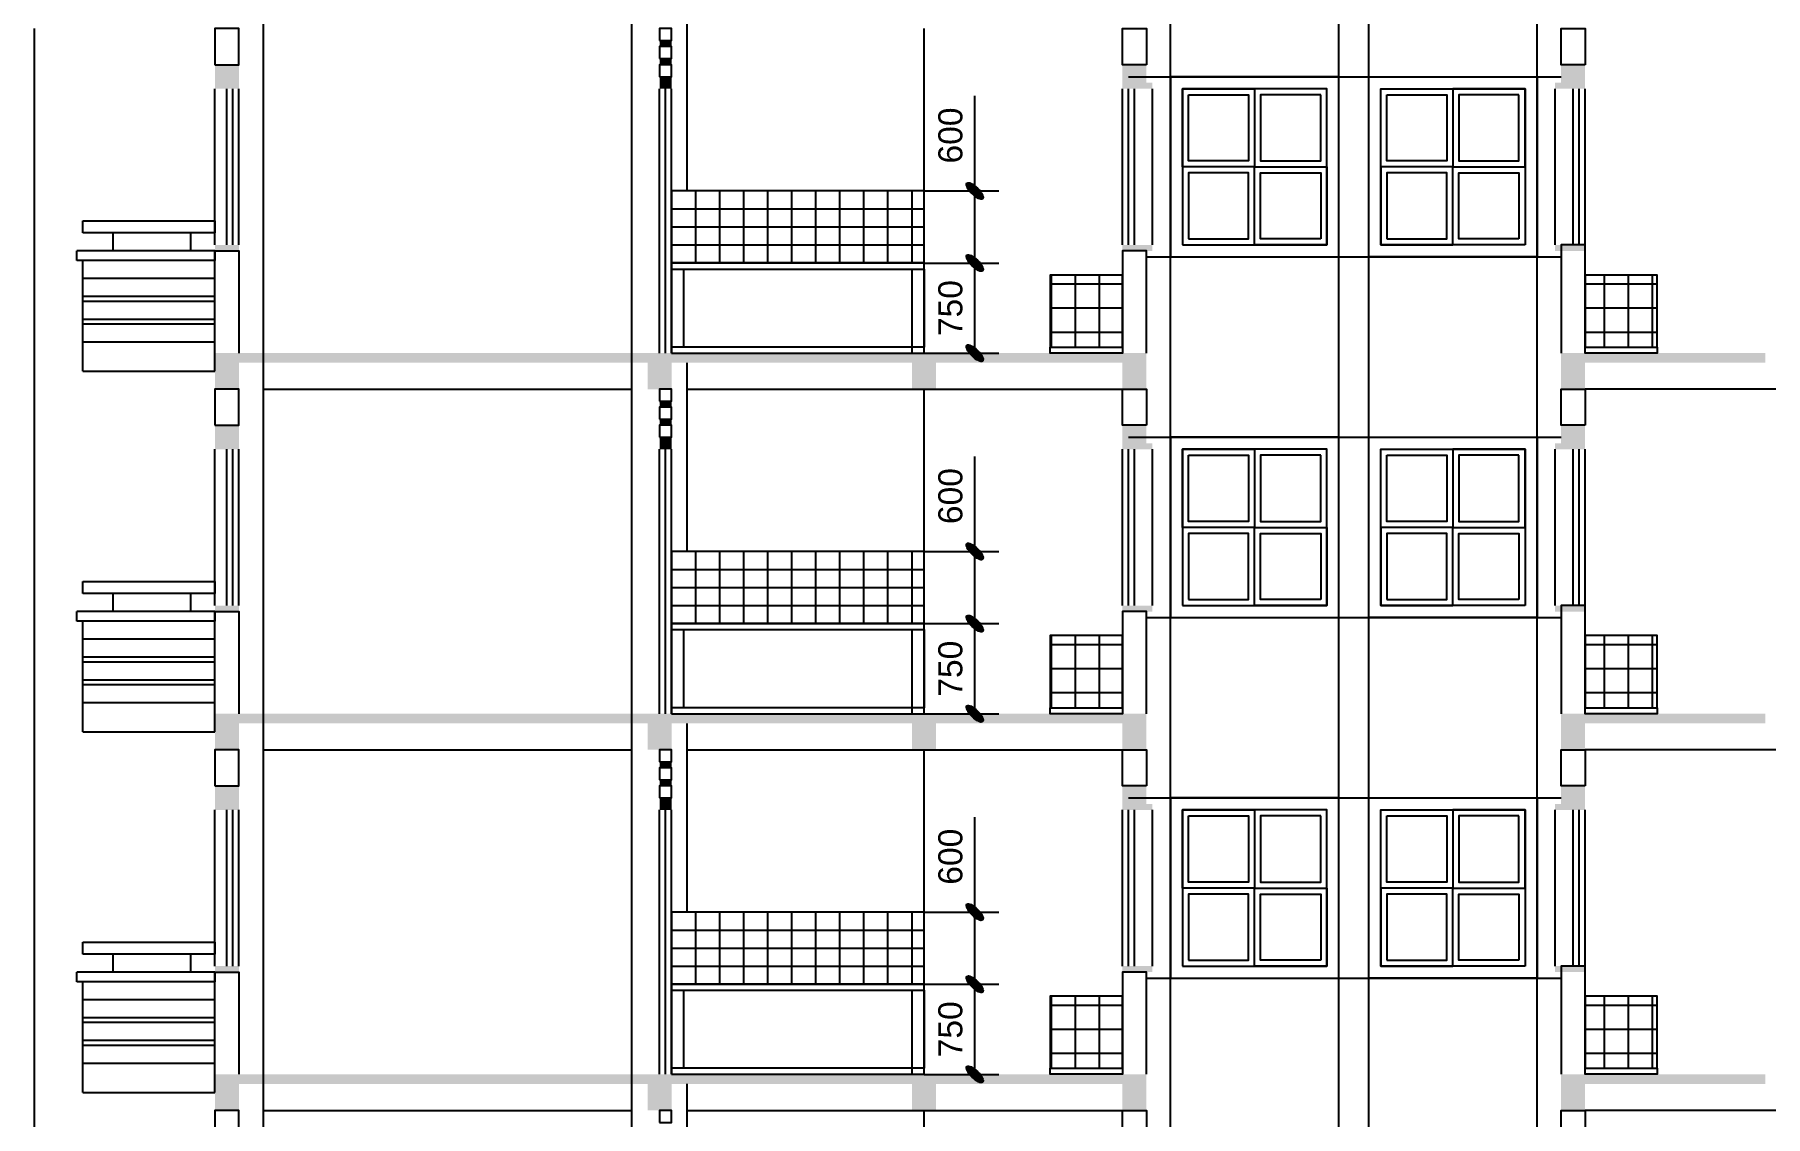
# Model space of a CAD drawing. Extents: x 5324 to 86020, y 1640 to 57560.
# Drawn here: x 60874 to 75274, y 27918 to 36918 of the extents above; entities that cross this region are included whole.
import ezdxf

# ---------------------------------------------------------------- set-up
doc = ezdxf.new("R2010")
doc.units = 0
doc.layers.get('0').update_dxf_attribs({"linetype": 'CONTINUOUS'})
doc.layers.get('DEFPOINTS').update_dxf_attribs({"linetype": 'CONTINUOUS'})
for name, color, linetype in [('BAO', 3, 'CONTINUOUS'), ('CUA', 4, 'CONTINUOUS'), ('DIM', 6, 'CONTINUOUS'), ('HATCH', 6, 'CONTINUOUS'), ('MAT_CAT', 5, 'CONTINUOUS'), ('mc1', 7, 'CONTINUOUS'), ('OPMEN', 6, 'CONTINUOUS'), ('TUONG', 35, 'CONTINUOUS')]:
    doc.layers.add(name, color=color, linetype=linetype)
doc.styles.add('VNI-HELVE', font='VHELVEN.TTF')
doc.dimstyles.new('DIM100S', dxfattribs={"dimtxt": 200, "dimasz": 130, "dimexe": 200, "dimexo": 0, "dimgap": 100, "dimtad": 1, "dimdec": 0, "dimrnd": 50, "dimzin": 0, "dimdsep": 46, "dimtxsty": 'VNI-HELVE', "dimblk1": 'ARCHTICK', "dimblk2": 'ARCHTICK', "dimsah": 1, "dimcen": 0, "dimclrd": 6, "dimclre": 6, "dimclrt": 6, "dimadec": 0, "dimazin": 0, "dimtfac": 1, "dimtdec": 0, "dimtofl": 0, "dimtmove": 0, "dimatfit": 3, "dimfxl": 0, "dimtolj": 1, "dimtzin": 0, "dimarcsym": 0})

# ---------------------------------------------------------------- blocks, each defined once
blk = doc.blocks.new('GM1')
at = {"layer": 'HATCH'}
h = blk.add_hatch(dxfattribs=at)
h.set_pattern_fill('_USER', color=256, scale=200, style=0, double=1, pattern_type=0)
h.set_pattern_definition([(0, (59734.32, 8643.97), (0, 200), []), (90, (59734.32, 8643.97), (-200, 1e-14), [])])
h.paths.add_polyline_path([(0, 650), (-600, 650), (-600, 50), (0, 50)])
at = {"layer": 'CUA'}
blk.add_lwpolyline([(-600, 50), (0, 50), (0, 0), (-600, 0)], close=True, dxfattribs=at)
at = {"layer": 'HATCH'}
blk.add_lwpolyline([(-600, 50), (0, 50), (0, 650), (-600, 650)], close=True, dxfattribs=at)
blk = doc.blocks.new('_ArchTick')
h = blk.add_hatch(color=256)
edge = h.paths.add_edge_path()
edge.add_ellipse((0, 0), major_axis=(0.5, 0.5), ratio=0.348148, start_angle=0, end_angle=360)
blk.add_ellipse((0, 0), major_axis=(0.5, 0.5), ratio=0.348148)
blk = doc.blocks.new('*D139')
at = {"color": 6, "linetype": 'ByBlock'}
for p, q in [((68696, 35618), (68696, 36409)), ((68274, 35618), (68896, 35618)), ((68696, 35018), (68696, 35618)), ((68274, 35018), (68896, 35018))]:
    blk.add_line(p, q, dxfattribs=at)
at = {"layer": 'DEFPOINTS', "color": 0, "linetype": 'ByBlock'}
for p in [(68274, 35618), (68696, 35618), (68274, 35018)]:
    blk.add_point(p, dxfattribs=at)
at = {"color": 6, "linetype": 'ByBlock', "xscale": 130, "yscale": 130, "zscale": 130}
for p, rotation in [((68696, 35618), 90), ((68696, 35018), 270)]:
    blk.add_blockref('_ArchTick', p, dxfattribs=dict(at, rotation=rotation))
at = {"color": 6, "linetype": 'ByBlock', "insert": (68494, 36079), "char_height": 200, "attachment_point": 5, "rotation": 90, "style": 'VNI-HELVE'}
blk.add_mtext('\\A1;600', dxfattribs=at)
blk = doc.blocks.new('*D140')
at = {"color": 6, "linetype": 'ByBlock'}
for p, q in [((68274, 35018), (68896, 35018)), ((68696, 34268), (68696, 35018)), ((68274, 34268), (68896, 34268))]:
    blk.add_line(p, q, dxfattribs=at)
at = {"layer": 'DEFPOINTS', "color": 0, "linetype": 'ByBlock'}
for p in [(68274, 35018), (68696, 35018), (68274, 34268)]:
    blk.add_point(p, dxfattribs=at)
at = {"color": 6, "linetype": 'ByBlock', "xscale": 130, "yscale": 130, "zscale": 130}
for p, rotation in [((68696, 35018), 90), ((68696, 34268), 270)]:
    blk.add_blockref('_ArchTick', p, dxfattribs=dict(at, rotation=rotation))
at = {"color": 6, "linetype": 'ByBlock', "insert": (68494, 34643), "char_height": 200, "attachment_point": 5, "rotation": 90, "style": 'VNI-HELVE'}
blk.add_mtext('\\A1;750', dxfattribs=at)
blk = doc.blocks.new('*D141')
at = {"color": 6, "linetype": 'ByBlock'}
for p, q in [((68696, 32618), (68696, 33409)), ((68274, 32618), (68896, 32618)), ((68696, 32018), (68696, 32618)), ((68274, 32018), (68896, 32018))]:
    blk.add_line(p, q, dxfattribs=at)
at = {"layer": 'DEFPOINTS', "color": 0, "linetype": 'ByBlock'}
for p in [(68274, 32618), (68696, 32618), (68274, 32018)]:
    blk.add_point(p, dxfattribs=at)
at = {"color": 6, "linetype": 'ByBlock', "xscale": 130, "yscale": 130, "zscale": 130}
for p, rotation in [((68696, 32618), 90), ((68696, 32018), 270)]:
    blk.add_blockref('_ArchTick', p, dxfattribs=dict(at, rotation=rotation))
at = {"color": 6, "linetype": 'ByBlock', "insert": (68494, 33079), "char_height": 200, "attachment_point": 5, "rotation": 90, "style": 'VNI-HELVE'}
blk.add_mtext('\\A1;600', dxfattribs=at)
blk = doc.blocks.new('*D142')
at = {"color": 6, "linetype": 'ByBlock'}
for p, q in [((68274, 32018), (68896, 32018)), ((68696, 31268), (68696, 32018)), ((68274, 31268), (68896, 31268))]:
    blk.add_line(p, q, dxfattribs=at)
at = {"layer": 'DEFPOINTS', "color": 0, "linetype": 'ByBlock'}
for p in [(68274, 32018), (68696, 32018), (68274, 31268)]:
    blk.add_point(p, dxfattribs=at)
at = {"color": 6, "linetype": 'ByBlock', "xscale": 130, "yscale": 130, "zscale": 130}
for p, rotation in [((68696, 32018), 90), ((68696, 31268), 270)]:
    blk.add_blockref('_ArchTick', p, dxfattribs=dict(at, rotation=rotation))
at = {"color": 6, "linetype": 'ByBlock', "insert": (68494, 31643), "char_height": 200, "attachment_point": 5, "rotation": 90, "style": 'VNI-HELVE'}
blk.add_mtext('\\A1;750', dxfattribs=at)
blk = doc.blocks.new('*D143')
at = {"color": 6, "linetype": 'ByBlock'}
for p, q in [((68696, 29618), (68696, 30409)), ((68274, 29618), (68896, 29618)), ((68696, 29018), (68696, 29618)), ((68274, 29018), (68896, 29018))]:
    blk.add_line(p, q, dxfattribs=at)
at = {"layer": 'DEFPOINTS', "color": 0, "linetype": 'ByBlock'}
for p in [(68274, 29618), (68696, 29618), (68274, 29018)]:
    blk.add_point(p, dxfattribs=at)
at = {"color": 6, "linetype": 'ByBlock', "xscale": 130, "yscale": 130, "zscale": 130}
for p, rotation in [((68696, 29618), 90), ((68696, 29018), 270)]:
    blk.add_blockref('_ArchTick', p, dxfattribs=dict(at, rotation=rotation))
at = {"color": 6, "linetype": 'ByBlock', "insert": (68494, 30079), "char_height": 200, "attachment_point": 5, "rotation": 90, "style": 'VNI-HELVE'}
blk.add_mtext('\\A1;600', dxfattribs=at)
blk = doc.blocks.new('*D144')
at = {"color": 6, "linetype": 'ByBlock'}
for p, q in [((68274, 29018), (68896, 29018)), ((68696, 28268), (68696, 29018)), ((68274, 28268), (68896, 28268))]:
    blk.add_line(p, q, dxfattribs=at)
at = {"layer": 'DEFPOINTS', "color": 0, "linetype": 'ByBlock'}
for p in [(68274, 29018), (68696, 29018), (68274, 28268)]:
    blk.add_point(p, dxfattribs=at)
at = {"color": 6, "linetype": 'ByBlock', "xscale": 130, "yscale": 130, "zscale": 130}
for p, rotation in [((68696, 29018), 90), ((68696, 28268), 270)]:
    blk.add_blockref('_ArchTick', p, dxfattribs=dict(at, rotation=rotation))
at = {"color": 6, "linetype": 'ByBlock', "insert": (68494, 28643), "char_height": 200, "attachment_point": 5, "rotation": 90, "style": 'VNI-HELVE'}
blk.add_mtext('\\A1;750', dxfattribs=at)

msp = doc.modelspace()

# ---------------------------------------------------------------- hatches: boundary and pattern name
at = {"layer": 'OPMEN'}
h = msp.add_hatch(dxfattribs=at)
h.set_pattern_fill('_USER', color=256, scale=150, style=0, pattern_type=0)
h.set_pattern_definition([(0, (66173.86, 35018.44), (0, 150), [])])
h.paths.add_polyline_path([(66173.9, 35018.4), (68273.9, 35018.4), (68273.9, 35618.4), (66173.9, 35618.4)])
h = msp.add_hatch(dxfattribs=at)
h.set_pattern_fill('_USER', color=256, scale=200, angle=90, style=0, pattern_type=0)
h.set_pattern_definition([(90, (66173.86, 35018.44), (-200, 1e-14), [])])
h.paths.add_polyline_path([(66173.9, 35018.4), (68273.9, 35018.4), (68273.9, 35618.4), (66173.9, 35618.4)])
h = msp.add_hatch(dxfattribs=at)
h.set_pattern_fill('_USER', color=256, scale=150, style=0, pattern_type=0)
h.set_pattern_definition([(0, (66173.86, 32018.44), (0, 150), [])])
h.paths.add_polyline_path([(66173.9, 32018.4), (68273.9, 32018.4), (68273.9, 32618.4), (66173.9, 32618.4)])
h = msp.add_hatch(dxfattribs=at)
h.set_pattern_fill('_USER', color=256, scale=200, angle=90, style=0, pattern_type=0)
h.set_pattern_definition([(90, (66173.86, 32018.44), (-200, 1e-14), [])])
h.paths.add_polyline_path([(66173.9, 32018.4), (68273.9, 32018.4), (68273.9, 32618.4), (66173.9, 32618.4)])
h = msp.add_hatch(dxfattribs=at)
h.set_pattern_fill('_USER', color=256, scale=150, style=0, pattern_type=0)
h.set_pattern_definition([(0, (66173.86, 29018.44), (0, 150), [])])
h.paths.add_polyline_path([(66173.9, 29018.4), (68273.9, 29018.4), (68273.9, 29618.4), (66173.9, 29618.4)])
h = msp.add_hatch(dxfattribs=at)
h.set_pattern_fill('_USER', color=256, scale=200, angle=90, style=0, pattern_type=0)
h.set_pattern_definition([(90, (66173.86, 29018.44), (-200, 1e-14), [])])
h.paths.add_polyline_path([(66173.9, 29018.4), (68273.9, 29018.4), (68273.9, 29618.4), (66173.9, 29618.4)])

# ---------------------------------------------------------------- linework, layer by layer
at = {"layer": 'BAO', "color": 3, "linetype": 'Continuous'}
for points in [[(66073.9, 36868.4), (66173.9, 36868.4), (66173.9, 36968.4), (66073.9, 36968.4)], [(66073.9, 36718.4), (66173.9, 36718.4), (66173.9, 36818.4), (66073.9, 36818.4)], [(66073.9, 33868.4), (66173.9, 33868.4), (66173.9, 33968.4), (66073.9, 33968.4)], [(66073.9, 33718.4), (66173.9, 33718.4), (66173.9, 33818.4), (66073.9, 33818.4)], [(66073.9, 30718.4), (66173.9, 30718.4), (66173.9, 30818.4), (66073.9, 30818.4)], [(66073.9, 30568.4), (66173.9, 30568.4), (66173.9, 30668.4), (66073.9, 30668.4)]]:
    msp.add_lwpolyline(points, close=True, dxfattribs=at)
at = {"layer": 'CUA', "color": 4, "linetype": 'ByBlock'}
for points in [[(70323.9, 35068.4), (71723.9, 35068.4), (71723.9, 36568.4), (70323.9, 36568.4)], [(70423.9, 35168.4), (71623.9, 35168.4), (71623.9, 36468.4), (70423.9, 36468.4)], [(73373.9, 35068.4), (71973.9, 35068.4), (71973.9, 36568.4), (73373.9, 36568.4)], [(73273.9, 35168.4), (72073.9, 35168.4), (72073.9, 36468.4), (73273.9, 36468.4)], [(70473.9, 36418.4), (70973.9, 36418.4), (70973.9, 35868.4), (70473.9, 35868.4)], [(71573.9, 36418.4), (71073.9, 36418.4), (71073.9, 35868.4), (71573.9, 35868.4)], [(72123.9, 36418.4), (72623.9, 36418.4), (72623.9, 35868.4), (72123.9, 35868.4)], [(73223.9, 36418.4), (72723.9, 36418.4), (72723.9, 35868.4), (73223.9, 35868.4)], [(70473.9, 35218.4), (70973.9, 35218.4), (70973.9, 35768.4), (70473.9, 35768.4)], [(71573.9, 35218.4), (71073.9, 35218.4), (71073.9, 35768.4), (71573.9, 35768.4)], [(72123.9, 35218.4), (72623.9, 35218.4), (72623.9, 35768.4), (72123.9, 35768.4)], [(73223.9, 35218.4), (72723.9, 35218.4), (72723.9, 35768.4), (73223.9, 35768.4)], [(70323.9, 32068.4), (71723.9, 32068.4), (71723.9, 33568.4), (70323.9, 33568.4)], [(73373.9, 32068.4), (71973.9, 32068.4), (71973.9, 33568.4), (73373.9, 33568.4)], [(70423.9, 32168.4), (71623.9, 32168.4), (71623.9, 33468.4), (70423.9, 33468.4)], [(70473.9, 33418.4), (70973.9, 33418.4), (70973.9, 32868.4), (70473.9, 32868.4)], [(71573.9, 33418.4), (71073.9, 33418.4), (71073.9, 32868.4), (71573.9, 32868.4)], [(73273.9, 32168.4), (72073.9, 32168.4), (72073.9, 33468.4), (73273.9, 33468.4)], [(72123.9, 33418.4), (72623.9, 33418.4), (72623.9, 32868.4), (72123.9, 32868.4)], [(73223.9, 33418.4), (72723.9, 33418.4), (72723.9, 32868.4), (73223.9, 32868.4)], [(70473.9, 32218.4), (70973.9, 32218.4), (70973.9, 32768.4), (70473.9, 32768.4)], [(71573.9, 32218.4), (71073.9, 32218.4), (71073.9, 32768.4), (71573.9, 32768.4)], [(72123.9, 32218.4), (72623.9, 32218.4), (72623.9, 32768.4), (72123.9, 32768.4)], [(73223.9, 32218.4), (72723.9, 32218.4), (72723.9, 32768.4), (73223.9, 32768.4)], [(70423.9, 29168.4), (71623.9, 29168.4), (71623.9, 30468.4), (70423.9, 30468.4)], [(70473.9, 30418.4), (70973.9, 30418.4), (70973.9, 29868.4), (70473.9, 29868.4)], [(71573.9, 30418.4), (71073.9, 30418.4), (71073.9, 29868.4), (71573.9, 29868.4)], [(73273.9, 29168.4), (72073.9, 29168.4), (72073.9, 30468.4), (73273.9, 30468.4)], [(72123.9, 30418.4), (72623.9, 30418.4), (72623.9, 29868.4), (72123.9, 29868.4)], [(73223.9, 30418.4), (72723.9, 30418.4), (72723.9, 29868.4), (73223.9, 29868.4)], [(70473.9, 29218.4), (70973.9, 29218.4), (70973.9, 29768.4), (70473.9, 29768.4)], [(71573.9, 29218.4), (71073.9, 29218.4), (71073.9, 29768.4), (71573.9, 29768.4)], [(72123.9, 29218.4), (72623.9, 29218.4), (72623.9, 29768.4), (72123.9, 29768.4)], [(73223.9, 29218.4), (72723.9, 29218.4), (72723.9, 29768.4), (73223.9, 29768.4)]]:
    msp.add_lwpolyline(points, close=True, dxfattribs=at)
at = {"layer": 'CUA', "color": 4}
for points in [[(70423.9, 36468.4), (71023.9, 36468.4), (71023.9, 35818.4), (70423.9, 35818.4)], [(71623.9, 36468.4), (71023.9, 36468.4), (71023.9, 35818.4), (71623.9, 35818.4)], [(72073.9, 36468.4), (72673.9, 36468.4), (72673.9, 35818.4), (72073.9, 35818.4)], [(73273.9, 36468.4), (72673.9, 36468.4), (72673.9, 35818.4), (73273.9, 35818.4)], [(70423.9, 35168.4), (71023.9, 35168.4), (71023.9, 35818.4), (70423.9, 35818.4)], [(71623.9, 35168.4), (71023.9, 35168.4), (71023.9, 35818.4), (71623.9, 35818.4)], [(72073.9, 35168.4), (72673.9, 35168.4), (72673.9, 35818.4), (72073.9, 35818.4)], [(73273.9, 35168.4), (72673.9, 35168.4), (72673.9, 35818.4), (73273.9, 35818.4)], [(70423.9, 33468.4), (71023.9, 33468.4), (71023.9, 32818.4), (70423.9, 32818.4)], [(71623.9, 33468.4), (71023.9, 33468.4), (71023.9, 32818.4), (71623.9, 32818.4)], [(72073.9, 33468.4), (72673.9, 33468.4), (72673.9, 32818.4), (72073.9, 32818.4)], [(73273.9, 33468.4), (72673.9, 33468.4), (72673.9, 32818.4), (73273.9, 32818.4)], [(70423.9, 32168.4), (71023.9, 32168.4), (71023.9, 32818.4), (70423.9, 32818.4)], [(71623.9, 32168.4), (71023.9, 32168.4), (71023.9, 32818.4), (71623.9, 32818.4)], [(72073.9, 32168.4), (72673.9, 32168.4), (72673.9, 32818.4), (72073.9, 32818.4)], [(73273.9, 32168.4), (72673.9, 32168.4), (72673.9, 32818.4), (73273.9, 32818.4)], [(70423.9, 30468.4), (71023.9, 30468.4), (71023.9, 29818.4), (70423.9, 29818.4)], [(71623.9, 30468.4), (71023.9, 30468.4), (71023.9, 29818.4), (71623.9, 29818.4)], [(72073.9, 30468.4), (72673.9, 30468.4), (72673.9, 29818.4), (72073.9, 29818.4)], [(73273.9, 30468.4), (72673.9, 30468.4), (72673.9, 29818.4), (73273.9, 29818.4)], [(70423.9, 29168.4), (71023.9, 29168.4), (71023.9, 29818.4), (70423.9, 29818.4)], [(71623.9, 29168.4), (71023.9, 29168.4), (71023.9, 29818.4), (71623.9, 29818.4)], [(72073.9, 29168.4), (72673.9, 29168.4), (72673.9, 29818.4), (72073.9, 29818.4)], [(73273.9, 29168.4), (72673.9, 29168.4), (72673.9, 29818.4), (73273.9, 29818.4)]]:
    msp.add_lwpolyline(points, close=True, dxfattribs=at)
at = {"layer": 'DIM', "color": 6}
for p, q in [((61273.9, 35268.4), (61273.9, 35368.4)), ((61523.9, 35266.4), (61523.9, 35118.4)), ((62173.9, 35118.4), (62173.9, 35268.4)), ((62373.9, 35118.4), (61223.9, 35118.4)), ((61223.9, 35038.4), (61223.9, 35118.4)), ((62373.9, 35038.4), (61223.9, 35038.4)), ((61273.9, 34118.4), (61273.9, 35038.4)), ((62373.9, 35118.4), (62373.9, 35038.4)), ((62373.9, 34118.4), (62373.9, 35038.4)), ((62373.9, 34888.4), (61273.9, 34888.4)), ((62373.9, 34738.4), (61273.9, 34738.4)), ((62373.9, 34698.4), (61273.9, 34698.4)), ((62373.9, 34548.4), (61273.9, 34548.4)), ((62373.9, 34508.4), (61273.9, 34508.4)), ((62373.9, 34358.4), (61273.9, 34358.4)), ((61273.9, 34118.4), (62373.9, 34118.4)), ((61273.9, 32268.4), (61273.9, 32368.4)), ((61523.9, 32266.4), (61523.9, 32118.4)), ((62173.9, 32118.4), (62173.9, 32268.4)), ((62373.9, 32118.4), (61223.9, 32118.4)), ((61223.9, 32038.4), (61223.9, 32118.4)), ((62373.9, 32118.4), (62373.9, 32038.4)), ((62373.9, 32038.4), (61223.9, 32038.4)), ((61273.9, 31118.4), (61273.9, 32038.4)), ((62373.9, 31118.4), (62373.9, 32038.4)), ((62373.9, 31888.4), (61273.9, 31888.4)), ((62373.9, 31738.4), (61273.9, 31738.4)), ((62373.9, 31698.4), (61273.9, 31698.4)), ((62373.9, 31548.4), (61273.9, 31548.4)), ((62373.9, 31508.4), (61273.9, 31508.4)), ((62373.9, 31358.4), (61273.9, 31358.4)), ((61273.9, 31118.4), (62373.9, 31118.4)), ((61273.9, 29268.4), (61273.9, 29368.4)), ((61523.9, 29266.4), (61523.9, 29118.4)), ((62173.9, 29118.4), (62173.9, 29268.4)), ((62373.9, 29118.4), (61223.9, 29118.4)), ((61223.9, 29038.4), (61223.9, 29118.4)), ((62373.9, 29118.4), (62373.9, 29038.4)), ((62373.9, 29038.4), (61223.9, 29038.4)), ((61273.9, 28118.4), (61273.9, 29038.4)), ((62373.9, 28118.4), (62373.9, 29038.4)), ((62373.9, 28888.4), (61273.9, 28888.4)), ((62373.9, 28738.4), (61273.9, 28738.4)), ((62373.9, 28698.4), (61273.9, 28698.4)), ((62373.9, 28548.4), (61273.9, 28548.4)), ((62373.9, 28508.4), (61273.9, 28508.4)), ((62373.9, 28358.4), (61273.9, 28358.4)), ((61273.9, 28118.4), (62373.9, 28118.4))]:
    msp.add_line(p, q, dxfattribs=at)
for points in [[(61273.9, 35368.4), (62373.9, 35368.4), (62373.9, 35268.4), (61273.9, 35268.4)], [(61273.9, 32368.4), (62373.9, 32368.4), (62373.9, 32268.4), (61273.9, 32268.4)], [(61273.9, 29368.4), (62373.9, 29368.4), (62373.9, 29268.4), (61273.9, 29268.4)]]:
    msp.add_lwpolyline(points, dxfattribs=at)
at = {"layer": 'DIM', "color": 4, "linetype": 'ByBlock'}
for points in [[(66273.9, 34318.4), (66173.9, 34318.4), (66173.9, 34968.4), (66273.9, 34968.4)], [(68273.9, 34318.4), (68173.9, 34318.4), (68173.9, 34968.4), (68273.9, 34968.4)], [(66273.9, 31318.4), (66173.9, 31318.4), (66173.9, 31968.4), (66273.9, 31968.4)], [(68273.9, 31318.4), (68173.9, 31318.4), (68173.9, 31968.4), (68273.9, 31968.4)], [(66273.9, 28318.4), (66173.9, 28318.4), (66173.9, 28968.4), (66273.9, 28968.4)], [(68273.9, 28318.4), (68173.9, 28318.4), (68173.9, 28968.4), (68273.9, 28968.4)]]:
    msp.add_lwpolyline(points, close=True, dxfattribs=at)
at = {"layer": 'MAT_CAT', "color": 6}
for p, q in [((66173.9, 34968.4), (66173.9, 34318.4)), ((68273.9, 34968.4), (68273.9, 34318.4)), ((66173.9, 31968.4), (66173.9, 31318.4)), ((68273.9, 31968.4), (68273.9, 31318.4)), ((66173.9, 28968.4), (66173.9, 28318.4)), ((68273.9, 28968.4), (68273.9, 28318.4))]:
    msp.add_line(p, q, dxfattribs=at)
at = {"layer": 'MAT_CAT', "color": 4}
for points in [[(66173.9, 34968.4), (68273.9, 34968.4), (68273.9, 35018.4), (66173.9, 35018.4)], [(66173.9, 34268.4), (68273.9, 34268.4), (68273.9, 34318.4), (66173.9, 34318.4)], [(66173.9, 34268.4), (68173.9, 34268.4), (68173.9, 34318.4), (66173.9, 34318.4)], [(66173.9, 31968.4), (68273.9, 31968.4), (68273.9, 32018.4), (66173.9, 32018.4)], [(66173.9, 31268.4), (68273.9, 31268.4), (68273.9, 31318.4), (66173.9, 31318.4)], [(66173.9, 31268.4), (68173.9, 31268.4), (68173.9, 31318.4), (66173.9, 31318.4)], [(66173.9, 28968.4), (68273.9, 28968.4), (68273.9, 29018.4), (66173.9, 29018.4)], [(66173.9, 28268.4), (68273.9, 28268.4), (68273.9, 28318.4), (66173.9, 28318.4)], [(66173.9, 28268.4), (68173.9, 28268.4), (68173.9, 28318.4), (66173.9, 28318.4)]]:
    msp.add_lwpolyline(points, close=True, dxfattribs=at)
at = {"layer": 'MAT_CAT', "color": 5, "linetype": 'Continuous'}
for points in [[(66073.9, 36818.4), (66073.9, 36868.4), (66173.9, 36818.4), (66173.9, 36868.4)], [(66073.9, 36668.4), (66073.9, 36718.4), (66173.9, 36668.4), (66173.9, 36718.4)], [(62573.9, 35118.4), (62373.9, 35118.4), (62573.9, 35168.4), (62373.9, 35168.4)], [(66073.9, 33818.4), (66073.9, 33868.4), (66173.9, 33818.4), (66173.9, 33868.4)], [(66073.9, 33668.4), (66073.9, 33718.4), (66173.9, 33668.4), (66173.9, 33718.4)], [(62573.9, 32118.4), (62373.9, 32118.4), (62573.9, 32168.4), (62373.9, 32168.4)], [(66073.9, 30818.4), (66073.9, 30868.4), (66173.9, 30818.4), (66173.9, 30868.4)], [(66073.9, 30668.4), (66073.9, 30718.4), (66173.9, 30668.4), (66173.9, 30718.4)], [(66073.9, 30568.4), (66173.9, 30568.4), (66073.9, 30468.4), (66173.9, 30468.4)], [(62573.9, 29118.4), (62373.9, 29118.4), (62573.9, 29168.4), (62373.9, 29168.4)]]:
    msp.add_solid(points, dxfattribs=at)
at = {"layer": 'mc1', "color": 4, "linetype": 'ByBlock'}
for p, q in [((62473.9, 35168.4), (62473.9, 36468.4)), ((62523.9, 35168.4), (62523.9, 36468.4)), ((62573.9, 35168.4), (62573.9, 36468.4)), ((66073.9, 34268.4), (66073.9, 36468.4)), ((66123.9, 34268.4), (66123.9, 36468.4)), ((66173.9, 34268.4), (66173.9, 36468.4)), ((69923.9, 35168.4), (69923.9, 36468.4)), ((69973.9, 35168.4), (69973.9, 36468.4)), ((70023.9, 35168.4), (70023.9, 36468.4)), ((73673.9, 35168.4), (73673.9, 36468.4)), ((73673.9, 35168.4), (73673.9, 36468.4)), ((73723.9, 35168.4), (73723.9, 36468.4)), ((73773.9, 35168.4), (73773.9, 36468.4)), ((73773.9, 35168.4), (73773.9, 36468.4)), ((62473.9, 32168.4), (62473.9, 33468.4)), ((62523.9, 32168.4), (62523.9, 33468.4)), ((62573.9, 32168.4), (62573.9, 33468.4)), ((66073.9, 31268.4), (66073.9, 33468.4)), ((66123.9, 31268.4), (66123.9, 33468.4)), ((66173.9, 31268.4), (66173.9, 33468.4)), ((69923.9, 32168.4), (69923.9, 33468.4)), ((69973.9, 32168.4), (69973.9, 33468.4)), ((70023.9, 32168.4), (70023.9, 33468.4)), ((73673.9, 32168.4), (73673.9, 33468.4)), ((73673.9, 32168.4), (73673.9, 33468.4)), ((73723.9, 32168.4), (73723.9, 33468.4)), ((73773.9, 32168.4), (73773.9, 33468.4)), ((73773.9, 32168.4), (73773.9, 33468.4)), ((62473.9, 29168.4), (62473.9, 30468.4)), ((62523.9, 29168.4), (62523.9, 30468.4)), ((62573.9, 29168.4), (62573.9, 30468.4)), ((66073.9, 28268.4), (66073.9, 30468.4)), ((66123.9, 28268.4), (66123.9, 30468.4)), ((66173.9, 28268.4), (66173.9, 30468.4)), ((69923.9, 29168.4), (69923.9, 30468.4)), ((69973.9, 29168.4), (69973.9, 30468.4)), ((70023.9, 29168.4), (70023.9, 30468.4)), ((73673.9, 29168.4), (73673.9, 30468.4)), ((73673.9, 29168.4), (73673.9, 30468.4)), ((73723.9, 29168.4), (73723.9, 30468.4)), ((73773.9, 29168.4), (73773.9, 30468.4)), ((73773.9, 29168.4), (73773.9, 30468.4))]:
    msp.add_line(p, q, dxfattribs=at)
at = {"layer": 'mc1', "color": 5, "linetype": 'ByBlock'}
for points in [[(62373.9, 36668.4), (62573.9, 36668.4), (62373.9, 36468.4), (62573.9, 36468.4)], [(70123.9, 36668.4), (69923.9, 36668.4), (70123.9, 36468.4), (69923.9, 36468.4)], [(73773.9, 36668.4), (73573.9, 36668.4), (73773.9, 36468.4), (73573.9, 36468.4)], [(66073.9, 36568.4), (66173.9, 36568.4), (66073.9, 36468.4), (66173.9, 36468.4)], [(70173.9, 36518.4), (70173.9, 36468.4), (69923.9, 36518.4), (69923.9, 36468.4)], [(73523.9, 36518.4), (73523.9, 36468.4), (73773.9, 36518.4), (73773.9, 36468.4)], [(70173.9, 35168.4), (70173.9, 35118.4), (69923.9, 35168.4), (69923.9, 35118.4)], [(73523.9, 35168.4), (73523.9, 35118.4), (73773.9, 35168.4), (73773.9, 35118.4)], [(62373.9, 34268.4), (62573.9, 34268.4), (62373.9, 33968.4), (62573.9, 33968.4)], [(62373.9, 34268.4), (62573.9, 34268.4), (62373.9, 33968.4), (62573.9, 33968.4)], [(62373.9, 34268.4), (62573.9, 34268.4), (62373.9, 33968.4), (62573.9, 33968.4)], [(62373.9, 34268.4), (62573.9, 34268.4), (62373.9, 33968.4), (62573.9, 33968.4)], [(62573.9, 34268.4), (68173.9, 34268.4), (62573.9, 34188.4), (68173.9, 34188.4)], [(65973.9, 34268.4), (66173.9, 34268.4), (65973.9, 33968.4), (66173.9, 33968.4)], [(65973.9, 34268.4), (66173.9, 34268.4), (65973.9, 33968.4), (66173.9, 33968.4)], [(65973.9, 34268.4), (66173.9, 34268.4), (65973.9, 33968.4), (66173.9, 33968.4)], [(65973.9, 34268.4), (66173.9, 34268.4), (65973.9, 33968.4), (66173.9, 33968.4)], [(68173.9, 34268.4), (68373.9, 34268.4), (68173.9, 33968.4), (68373.9, 33968.4)], [(68273.9, 34188.4), (68273.9, 34268.4), (69923.9, 34188.4), (69923.9, 34268.4)], [(68273.9, 34188.4), (68273.9, 34268.4), (69923.9, 34188.4), (69923.9, 34268.4)], [(69923.9, 34268.4), (70123.9, 34268.4), (69923.9, 33968.4), (70123.9, 33968.4)], [(69923.9, 34268.4), (70123.9, 34268.4), (69923.9, 33968.4), (70123.9, 33968.4)], [(69923.9, 34268.4), (70123.9, 34268.4), (69923.9, 33968.4), (70123.9, 33968.4)], [(73573.9, 34268.4), (73773.9, 34268.4), (73573.9, 33968.4), (73773.9, 33968.4)], [(73573.9, 34268.4), (73773.9, 34268.4), (73573.9, 33968.4), (73773.9, 33968.4)], [(73573.9, 34268.4), (73773.9, 34268.4), (73573.9, 33968.4), (73773.9, 33968.4)], [(73573.9, 34268.4), (73773.9, 34268.4), (73573.9, 33968.4), (73773.9, 33968.4)], [(73773.9, 34188.4), (73773.9, 34268.4), (75273.9, 34188.4), (75273.9, 34268.4)], [(62373.9, 33668.4), (62573.9, 33668.4), (62373.9, 33468.4), (62573.9, 33468.4)], [(66073.9, 33568.4), (66173.9, 33568.4), (66073.9, 33468.4), (66173.9, 33468.4)], [(70123.9, 33668.4), (69923.9, 33668.4), (70123.9, 33468.4), (69923.9, 33468.4)], [(73773.9, 33668.4), (73573.9, 33668.4), (73773.9, 33468.4), (73573.9, 33468.4)], [(70173.9, 33518.4), (70173.9, 33468.4), (69923.9, 33518.4), (69923.9, 33468.4)], [(73523.9, 33518.4), (73523.9, 33468.4), (73773.9, 33518.4), (73773.9, 33468.4)], [(70173.9, 32168.4), (70173.9, 32118.4), (69923.9, 32168.4), (69923.9, 32118.4)], [(73523.9, 32168.4), (73523.9, 32118.4), (73773.9, 32168.4), (73773.9, 32118.4)], [(62373.9, 31268.4), (62573.9, 31268.4), (62373.9, 30968.4), (62573.9, 30968.4)], [(62373.9, 31268.4), (62573.9, 31268.4), (62373.9, 30968.4), (62573.9, 30968.4)], [(62373.9, 31268.4), (62573.9, 31268.4), (62373.9, 30968.4), (62573.9, 30968.4)], [(62373.9, 31268.4), (62573.9, 31268.4), (62373.9, 30968.4), (62573.9, 30968.4)], [(62573.9, 31268.4), (68173.9, 31268.4), (62573.9, 31188.4), (68173.9, 31188.4)], [(65973.9, 31268.4), (66173.9, 31268.4), (65973.9, 30968.4), (66173.9, 30968.4)], [(65973.9, 31268.4), (66173.9, 31268.4), (65973.9, 30968.4), (66173.9, 30968.4)], [(65973.9, 31268.4), (66173.9, 31268.4), (65973.9, 30968.4), (66173.9, 30968.4)], [(65973.9, 31268.4), (66173.9, 31268.4), (65973.9, 30968.4), (66173.9, 30968.4)], [(68173.9, 31268.4), (68373.9, 31268.4), (68173.9, 30968.4), (68373.9, 30968.4)], [(68273.9, 31188.4), (68273.9, 31268.4), (69923.9, 31188.4), (69923.9, 31268.4)], [(68273.9, 31188.4), (68273.9, 31268.4), (69923.9, 31188.4), (69923.9, 31268.4)], [(69923.9, 31268.4), (70123.9, 31268.4), (69923.9, 30968.4), (70123.9, 30968.4)], [(69923.9, 31268.4), (70123.9, 31268.4), (69923.9, 30968.4), (70123.9, 30968.4)], [(69923.9, 31268.4), (70123.9, 31268.4), (69923.9, 30968.4), (70123.9, 30968.4)], [(73573.9, 31268.4), (73773.9, 31268.4), (73573.9, 30968.4), (73773.9, 30968.4)], [(73573.9, 31268.4), (73773.9, 31268.4), (73573.9, 30968.4), (73773.9, 30968.4)], [(73573.9, 31268.4), (73773.9, 31268.4), (73573.9, 30968.4), (73773.9, 30968.4)], [(73573.9, 31268.4), (73773.9, 31268.4), (73573.9, 30968.4), (73773.9, 30968.4)], [(73773.9, 31188.4), (73773.9, 31268.4), (75273.9, 31188.4), (75273.9, 31268.4)], [(62373.9, 30668.4), (62573.9, 30668.4), (62373.9, 30468.4), (62573.9, 30468.4)], [(70123.9, 30668.4), (69923.9, 30668.4), (70123.9, 30468.4), (69923.9, 30468.4)], [(73773.9, 30668.4), (73573.9, 30668.4), (73773.9, 30468.4), (73573.9, 30468.4)], [(70173.9, 30518.4), (70173.9, 30468.4), (69923.9, 30518.4), (69923.9, 30468.4)], [(73523.9, 30518.4), (73523.9, 30468.4), (73773.9, 30518.4), (73773.9, 30468.4)], [(70173.9, 29168.4), (70173.9, 29118.4), (69923.9, 29168.4), (69923.9, 29118.4)], [(73523.9, 29168.4), (73523.9, 29118.4), (73773.9, 29168.4), (73773.9, 29118.4)], [(62373.9, 28268.4), (62573.9, 28268.4), (62373.9, 27968.4), (62573.9, 27968.4)], [(62373.9, 28268.4), (62573.9, 28268.4), (62373.9, 27968.4), (62573.9, 27968.4)], [(62373.9, 28268.4), (62573.9, 28268.4), (62373.9, 27968.4), (62573.9, 27968.4)], [(62373.9, 28268.4), (62573.9, 28268.4), (62373.9, 27968.4), (62573.9, 27968.4)], [(62573.9, 28268.4), (68173.9, 28268.4), (62573.9, 28188.4), (68173.9, 28188.4)], [(65973.9, 28268.4), (66173.9, 28268.4), (65973.9, 27968.4), (66173.9, 27968.4)], [(65973.9, 28268.4), (66173.9, 28268.4), (65973.9, 27968.4), (66173.9, 27968.4)], [(65973.9, 28268.4), (66173.9, 28268.4), (65973.9, 27968.4), (66173.9, 27968.4)], [(65973.9, 28268.4), (66173.9, 28268.4), (65973.9, 27968.4), (66173.9, 27968.4)], [(68173.9, 28268.4), (68373.9, 28268.4), (68173.9, 27968.4), (68373.9, 27968.4)], [(68273.9, 28188.4), (68273.9, 28268.4), (69923.9, 28188.4), (69923.9, 28268.4)], [(68273.9, 28188.4), (68273.9, 28268.4), (69923.9, 28188.4), (69923.9, 28268.4)], [(69923.9, 28268.4), (70123.9, 28268.4), (69923.9, 27968.4), (70123.9, 27968.4)], [(69923.9, 28268.4), (70123.9, 28268.4), (69923.9, 27968.4), (70123.9, 27968.4)], [(69923.9, 28268.4), (70123.9, 28268.4), (69923.9, 27968.4), (70123.9, 27968.4)], [(73573.9, 28268.4), (73773.9, 28268.4), (73573.9, 27968.4), (73773.9, 27968.4)], [(73573.9, 28268.4), (73773.9, 28268.4), (73573.9, 27968.4), (73773.9, 27968.4)], [(73573.9, 28268.4), (73773.9, 28268.4), (73573.9, 27968.4), (73773.9, 27968.4)], [(73573.9, 28268.4), (73773.9, 28268.4), (73573.9, 27968.4), (73773.9, 27968.4)], [(73773.9, 28188.4), (73773.9, 28268.4), (75273.9, 28188.4), (75273.9, 28268.4)]]:
    msp.add_solid(points, dxfattribs=at)
at = {"layer": 'OPMEN'}
for points in [[(66173.9, 35018.4), (68273.9, 35018.4), (68273.9, 35618.4), (66173.9, 35618.4)], [(66173.9, 32018.4), (68273.9, 32018.4), (68273.9, 32618.4), (66173.9, 32618.4)], [(66173.9, 29018.4), (68273.9, 29018.4), (68273.9, 29618.4), (66173.9, 29618.4)]]:
    msp.add_lwpolyline(points, close=True, dxfattribs=at)
at = {"layer": 'TUONG', "color": 3}
for p, q in [((70323.9, 22048.4), (70323.9, 48568.4)), ((71723.9, 22048.4), (71723.9, 48568.4)), ((71973.9, 22048.4), (71973.9, 48568.4)), ((73373.9, 22048.4), (73373.9, 48568.4)), ((60873.9, 33968.4), (60873.9, 36968.4)), ((69973.9, 36568.4), (73573.9, 36568.4)), ((70123.9, 35068.4), (73573.9, 35068.4)), ((60873.9, 30968.4), (60873.9, 33968.4)), ((69973.9, 33568.4), (73573.9, 33568.4)), ((70123.9, 32068.4), (73573.9, 32068.4)), ((60873.9, 27968.4), (60873.9, 30968.4)), ((69973.9, 30568.4), (73573.9, 30568.4)), ((70123.9, 29068.4), (73573.9, 29068.4)), ((60873.9, 24968.4), (60873.9, 27968.4))]:
    msp.add_line(p, q, dxfattribs=at)
at = {"layer": 'TUONG', "color": 3, "linetype": 'ByBlock'}
for p, q in [((62778.9, 34188.4), (62778.9, 37188.4)), ((65841.7, 34188.4), (65841.7, 37188.4)), ((66302.7, 35618.4), (66302.7, 37188.4)), ((68273.9, 34268.4), (68273.9, 36968.4)), ((62373.9, 35168.4), (62373.9, 36468.4)), ((70173.9, 35168.4), (70173.9, 36468.4)), ((73523.9, 35168.4), (73523.9, 36468.4)), ((62778.9, 31188.4), (62778.9, 34188.4)), ((65841.7, 31188.4), (65841.7, 34188.4)), ((66302.7, 32618.4), (66302.7, 34188.4)), ((62778.9, 33968.4), (65841.7, 33968.4)), ((66302.7, 33968.4), (69923.9, 33968.4)), ((68273.9, 31268.4), (68273.9, 33968.4)), ((68273.9, 31268.4), (68273.9, 33968.4)), ((77030.5, 33968.4), (73773.9, 33968.4)), ((77030.5, 33968.4), (73773.9, 33968.4)), ((62373.9, 32168.4), (62373.9, 33468.4)), ((70173.9, 32168.4), (70173.9, 33468.4)), ((73523.9, 32168.4), (73523.9, 33468.4)), ((62778.9, 28188.4), (62778.9, 31188.4)), ((65841.7, 28188.4), (65841.7, 31188.4)), ((66302.7, 29618.4), (66302.7, 31188.4)), ((62778.9, 30968.4), (65841.7, 30968.4)), ((66302.7, 30968.4), (69923.9, 30968.4)), ((68273.9, 28268.4), (68273.9, 30968.4)), ((68273.9, 28268.4), (68273.9, 30968.4)), ((77030.5, 30968.4), (73773.9, 30968.4)), ((62373.9, 29168.4), (62373.9, 30468.4)), ((70173.9, 29168.4), (70173.9, 30468.4)), ((73523.9, 29168.4), (73523.9, 30468.4)), ((62778.9, 25188.4), (62778.9, 28188.4)), ((65841.7, 25188.4), (65841.7, 28188.4)), ((66302.7, 26618.4), (66302.7, 28188.4)), ((62778.9, 27968.4), (65841.7, 27968.4)), ((66302.7, 27968.4), (69923.9, 27968.4)), ((68273.9, 25268.4), (68273.9, 27968.4)), ((68273.9, 25268.4), (68273.9, 27968.4)), ((77030.5, 27968.4), (73773.9, 27968.4))]:
    msp.add_line(p, q, dxfattribs=at)
for points in [[(62373.9, 36668.4), (62573.9, 36668.4), (62573.9, 36968.4), (62373.9, 36968.4)], [(70123.9, 36668.4), (69923.9, 36668.4), (69923.9, 36968.4), (70123.9, 36968.4)], [(73773.9, 36668.4), (73573.9, 36668.4), (73573.9, 36968.4), (73773.9, 36968.4)], [(66073.9, 36568.4), (66173.9, 36568.4), (66173.9, 36668.4), (66073.9, 36668.4)], [(62373.9, 33668.4), (62573.9, 33668.4), (62573.9, 33968.4), (62373.9, 33968.4)], [(70123.9, 33668.4), (69923.9, 33668.4), (69923.9, 33968.4), (70123.9, 33968.4)], [(73773.9, 33668.4), (73573.9, 33668.4), (73573.9, 33968.4), (73773.9, 33968.4)], [(66073.9, 33568.4), (66173.9, 33568.4), (66173.9, 33668.4), (66073.9, 33668.4)], [(62373.9, 30668.4), (62573.9, 30668.4), (62573.9, 30968.4), (62373.9, 30968.4)], [(66073.9, 30868.4), (66173.9, 30868.4), (66173.9, 30968.4), (66073.9, 30968.4)], [(70123.9, 30668.4), (69923.9, 30668.4), (69923.9, 30968.4), (70123.9, 30968.4)], [(73773.9, 30668.4), (73573.9, 30668.4), (73573.9, 30968.4), (73773.9, 30968.4)], [(70323.9, 29068.4), (71723.9, 29068.4), (71723.9, 30568.4), (70323.9, 30568.4)], [(73373.9, 29068.4), (71973.9, 29068.4), (71973.9, 30568.4), (73373.9, 30568.4)], [(62373.9, 27668.4), (62573.9, 27668.4), (62573.9, 27968.4), (62373.9, 27968.4)], [(66073.9, 27868.4), (66173.9, 27868.4), (66173.9, 27968.4), (66073.9, 27968.4)], [(70123.9, 27668.4), (69923.9, 27668.4), (69923.9, 27968.4), (70123.9, 27968.4)], [(73773.9, 27668.4), (73573.9, 27668.4), (73573.9, 27968.4), (73773.9, 27968.4)]]:
    msp.add_lwpolyline(points, close=True, dxfattribs=at)
for points in [[(73773.9, 34268.4), (73773.9, 35168.4), (73573.9, 35168.4), (73573.9, 34268.4)], [(62373.9, 34268.4), (62373.9, 35118.4), (62573.9, 35118.4), (62573.9, 34268.4)], [(70123.9, 34268.4), (70123.9, 35118.4), (69923.9, 35118.4), (69923.9, 34268.4)], [(62373.9, 31268.4), (62373.9, 32118.4), (62573.9, 32118.4), (62573.9, 31268.4)], [(70123.9, 31268.4), (70123.9, 32118.4), (69923.9, 32118.4), (69923.9, 31268.4)], [(73773.9, 31268.4), (73773.9, 32168.4), (73573.9, 32168.4), (73573.9, 31268.4)], [(62373.9, 28268.4), (62373.9, 29118.4), (62573.9, 29118.4), (62573.9, 28268.4)], [(70123.9, 28268.4), (70123.9, 29118.4), (69923.9, 29118.4), (69923.9, 28268.4)], [(73773.9, 28268.4), (73773.9, 29168.4), (73573.9, 29168.4), (73573.9, 28268.4)]]:
    msp.add_lwpolyline(points, dxfattribs=at)

# ---------------------------------------------------------------- block references
at = {"layer": 'CUA', "color": 4}
for p in [(69923.9, 34268.4), (74373.9, 34268.4), (69923.9, 31268.4), (74373.9, 31268.4), (69923.9, 28268.4), (74373.9, 28268.4)]:
    msp.add_blockref('GM1', p, dxfattribs=at)

# ---------------------------------------------------------------- dimensions: what is measured, and where the dimension line sits
at = {"layer": 'OPMEN'}
for base, p1, p2, picture, middle in [((68696.4, 35618.4), (68273.9, 35018.4), (68273.9, 35618.4), '*D139', (68493.6, 36078.8)), ((68696.4, 35018.4), (68273.9, 34268.4), (68273.9, 35018.4), '*D140', (68493.6, 34643.4)), ((68696.4, 32618.4), (68273.9, 32018.4), (68273.9, 32618.4), '*D141', (68493.6, 33078.8)), ((68696.4, 32018.4), (68273.9, 31268.4), (68273.9, 32018.4), '*D142', (68493.6, 31643.4)), ((68696.4, 29618.4), (68273.9, 29018.4), (68273.9, 29618.4), '*D143', (68493.6, 30078.8)), ((68696.4, 29018.4), (68273.9, 28268.4), (68273.9, 29018.4), '*D144', (68493.6, 28643.4))]:
    dim = msp.add_linear_dim(base=base, p1=p1, p2=p2, angle=90, dimstyle='DIM100S', dxfattribs=at)
    dim.commit()
    dim.dimension.update_dxf_attribs({"geometry": picture, "text_midpoint": middle})

doc.saveas('drawing.dxf')
